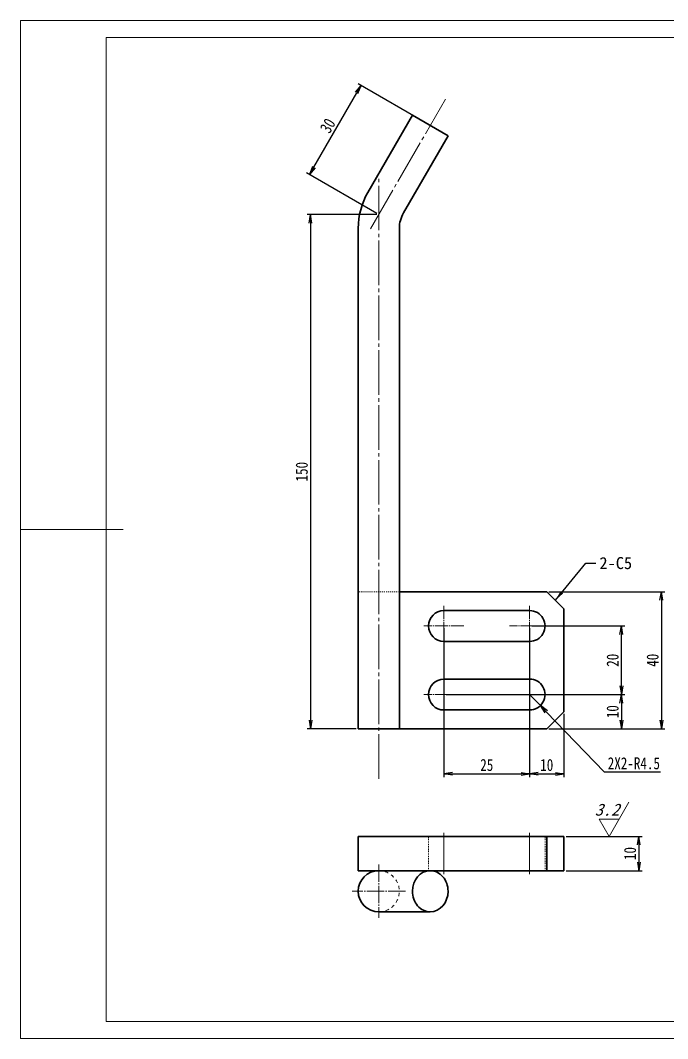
# Model space of a CAD drawing. Header units: millimetres. Extents: x -15766 to 80009, y -9701 to 15159.
# Drawn here: x -12905.6 to -12716.8, y 4666.5 to 4963.5 of the extents above; entities that cross this region are included whole.
import ezdxf
from ezdxf.enums import TextEntityAlignment as Align

# ---------------------------------------------------------------- set-up
doc = ezdxf.new("R2010")
doc.units = ezdxf.units.MM
doc.linetypes.add('CENTER-HOKUTO_1', pattern=[16, 13, -1, 1, -1])
doc.linetypes.add('HIDDEN-HOKUTO_1', pattern=[2, 1, -1])
doc.layers.get('DEFPOINTS').update_dxf_attribs({"lineweight": 18})
for name, color, linetype, lineweight in [('AM_7', 2, 'CENTER-HOKUTO_1', 18), ('AM_HID', 1, 'HIDDEN-HOKUTO_1', 18), ('AM_VIS', 7, 'Continuous', 18), ('CDRAFT0', 7, 'Continuous', 18), ('DIM', 253, 'Continuous', 20), ('title_frame', 7, 'Continuous', 18), ('word_dim', 9, 'Continuous', 18), ('粗实线层_1', 7, 'Continuous', 15)]:
    doc.layers.add(name, color=color, linetype=linetype, lineweight=lineweight)
doc.styles.add('DIM', font='', dxfattribs={"width": 0.8})
doc.styles.get('DIM').set_extended_font_data('NSimSun')
doc.dimstyles.new('1-1', dxfattribs={"dimtxt": 3.5, "dimasz": 3, "dimexe": 1, "dimexo": 0, "dimgap": 1, "dimtad": 1, "dimdsep": 46, "dimtxsty": 'DIM', "dimblk": '_CAXARROW', "dimcen": 0, "dimdle": 6, "dimclrd": 256, "dimclre": 256, "dimclrt": 3, "dimazin": 2, "dimtfac": 0.707107, "dimtmove": 0, "dimatfit": 3, "dimfxl": 0, "dimfrac": 2, "dimtolj": 1, "dimarcsym": 0})
doc.dimstyles.new('1-1$0', dxfattribs={"dimtxt": 3.5, "dimasz": 2.5, "dimexe": 1, "dimexo": 0.625, "dimgap": 0.8, "dimtad": 1, "dimdsep": 46, "dimtxsty": 'DIM', "dimblk": 'OPEN', "dimcen": 0, "dimdle": 5, "dimclrd": 256, "dimclre": 256, "dimclrt": 3, "dimazin": 3, "dimtfac": 0.5, "dimtmove": 0, "dimatfit": 3, "dimldrblk": 'OPEN', "dimfxl": 0, "dimtolj": 1, "dimarcsym": 0})
doc.dimstyles.new('1-1$4', dxfattribs={"dimtxt": 3.5, "dimasz": 2.5, "dimexe": 1, "dimexo": 0.625, "dimgap": 0.8, "dimtad": 1, "dimtih": 1, "dimtoh": 1, "dimzin": 12, "dimdsep": 46, "dimtxsty": 'DIM', "dimblk": 'OPEN', "dimcen": 0, "dimdle": 5, "dimclrd": 256, "dimclre": 256, "dimclrt": 3, "dimazin": 3, "dimtfac": 0.5, "dimtmove": 0, "dimatfit": 3, "dimldrblk": 'OPEN', "dimfxl": 0, "dimtolj": 1, "dimarcsym": 0})

# ---------------------------------------------------------------- blocks, each defined once
blk = doc.blocks.new('*X1435')
at = {"layer": 'CDRAFT0'}
for p, q in [((420, 297), (0, 297)), ((0, 297), (0, 0)), ((420, 0), (420, 297)), ((0, 0), (420, 0))]:
    blk.add_line(p, q, dxfattribs=at)
at = {"layer": '粗实线层_1'}
for p, q in [((210, 297), (210, 287)), ((415, 292), (25, 292)), ((25, 292), (25, 5)), ((415, 5), (415, 292)), ((0, 148.5), (30, 148.5)), ((420, 148.5), (410, 148.5)), ((210, 0), (210, 10)), ((25, 5), (415, 5))]:
    blk.add_line(p, q, dxfattribs=at)
blk = doc.blocks.new('_OPEN')
at = {"color": 0, "linetype": 'ByBlock', "lineweight": -2}
for p, q in [((-1, 0.166667), (0, 0)), ((-1, -0.166667), (0, 0)), ((0, 0), (-1, 0))]:
    blk.add_line(p, q, dxfattribs=at)
blk = doc.blocks.new('*D1490')
at = {"layer": 'DEFPOINTS', "color": 0, "transparency": 16777216}
for p in [(-12757.06, 4786.88), (-12747.06, 4761.88), (-12747.06, 4743.77)]:
    blk.add_point(p, dxfattribs=at)
at = {"layer": 'word_dim', "linetype": 'Continuous', "lineweight": -2, "transparency": 16777216}
for p, q in [((-12757.06, 4786.25), (-12757.06, 4742.77)), ((-12747.06, 4761.25), (-12747.06, 4742.77)), ((-12754.56, 4743.77), (-12749.56, 4743.77))]:
    blk.add_line(p, q, dxfattribs=at)
at = {"layer": 'word_dim', "lineweight": -2, "transparency": 16777216, "xscale": 2.5, "yscale": 2.5, "zscale": 2.5, "rotation": 180}
blk.add_blockref('_OPEN', (-12757.06, 4743.77), dxfattribs=at)
at = {"layer": 'word_dim', "lineweight": -2, "transparency": 16777216, "xscale": 2.5, "yscale": 2.5, "zscale": 2.5}
blk.add_blockref('_OPEN', (-12747.06, 4743.77), dxfattribs=at)
at = {"layer": 'word_dim', "color": 3, "transparency": 16777216, "insert": (-12752.06, 4746.32), "char_height": 3.5, "attachment_point": 5, "style": 'DIM'}
blk.add_mtext('\\A1;10', dxfattribs=at)
blk = doc.blocks.new('*D1491')
at = {"layer": 'DEFPOINTS', "color": 0, "transparency": 16777216}
for p in [(-12782.06, 4786.88), (-12757.06, 4786.88), (-12757.06, 4743.77)]:
    blk.add_point(p, dxfattribs=at)
at = {"layer": 'word_dim', "linetype": 'Continuous', "lineweight": -2, "transparency": 16777216}
for p, q in [((-12782.06, 4786.25), (-12782.06, 4742.77)), ((-12757.06, 4786.25), (-12757.06, 4742.77)), ((-12779.56, 4743.77), (-12759.56, 4743.77))]:
    blk.add_line(p, q, dxfattribs=at)
at = {"layer": 'word_dim', "lineweight": -2, "transparency": 16777216, "xscale": 2.5, "yscale": 2.5, "zscale": 2.5, "rotation": 180}
blk.add_blockref('_OPEN', (-12782.06, 4743.77), dxfattribs=at)
at = {"layer": 'word_dim', "lineweight": -2, "transparency": 16777216, "xscale": 2.5, "yscale": 2.5, "zscale": 2.5}
blk.add_blockref('_OPEN', (-12757.06, 4743.77), dxfattribs=at)
at = {"layer": 'word_dim', "color": 3, "transparency": 16777216, "insert": (-12769.56, 4746.32), "char_height": 3.5, "attachment_point": 5, "style": 'DIM'}
blk.add_mtext('\\A1;25', dxfattribs=at)
blk = doc.blocks.new('*D1492')
at = {"layer": 'DEFPOINTS', "color": 0, "transparency": 16777216}
for p in [(-12782.06, 4766.88), (-12752.06, 4756.88), (-12730.28, 4756.88)]:
    blk.add_point(p, dxfattribs=at)
at = {"layer": 'word_dim', "linetype": 'Continuous', "lineweight": -2, "transparency": 16777216}
for p, q in [((-12781.43, 4766.88), (-12729.28, 4766.88)), ((-12730.28, 4764.38), (-12730.28, 4759.38)), ((-12751.43, 4756.88), (-12729.28, 4756.88))]:
    blk.add_line(p, q, dxfattribs=at)
at = {"layer": 'word_dim', "lineweight": -2, "transparency": 16777216, "xscale": 2.5, "yscale": 2.5, "zscale": 2.5}
for p, rotation in [((-12730.28, 4766.88), 90), ((-12730.28, 4756.88), 270)]:
    blk.add_blockref('_OPEN', p, dxfattribs=dict(at, rotation=rotation))
at = {"layer": 'word_dim', "color": 3, "transparency": 16777216, "insert": (-12732.83, 4761.88), "char_height": 3.5, "attachment_point": 5, "rotation": 90, "style": 'DIM'}
blk.add_mtext('\\A1;10', dxfattribs=at)
blk = doc.blocks.new('*D1493')
at = {"layer": 'DEFPOINTS', "color": 0, "transparency": 16777216}
for p in [(-12757.06, 4786.88), (-12730.28, 4786.88), (-12757.06, 4766.88)]:
    blk.add_point(p, dxfattribs=at)
at = {"layer": 'word_dim', "linetype": 'Continuous', "lineweight": -2, "transparency": 16777216}
for p, q in [((-12756.43, 4786.88), (-12729.28, 4786.88)), ((-12730.28, 4769.38), (-12730.28, 4784.38)), ((-12756.43, 4766.88), (-12729.28, 4766.88))]:
    blk.add_line(p, q, dxfattribs=at)
at = {"layer": 'word_dim', "lineweight": -2, "transparency": 16777216, "xscale": 2.5, "yscale": 2.5, "zscale": 2.5}
for p, rotation in [((-12730.28, 4786.88), 90), ((-12730.28, 4766.88), 270)]:
    blk.add_blockref('_OPEN', p, dxfattribs=dict(at, rotation=rotation))
at = {"layer": 'word_dim', "color": 3, "transparency": 16777216, "insert": (-12732.83, 4776.88), "char_height": 3.5, "attachment_point": 5, "rotation": 90, "style": 'DIM'}
blk.add_mtext('\\A1;20', dxfattribs=at)
blk = doc.blocks.new('*D1494')
at = {"layer": 'DEFPOINTS', "color": 0, "transparency": 16777216}
for p in [(-12752.06, 4796.88), (-12752.06, 4756.88), (-12718.63, 4756.88)]:
    blk.add_point(p, dxfattribs=at)
at = {"layer": 'word_dim', "linetype": 'Continuous', "lineweight": -2, "transparency": 16777216}
for p, q in [((-12751.43, 4796.88), (-12717.63, 4796.88)), ((-12718.63, 4794.38), (-12718.63, 4759.38)), ((-12751.43, 4756.88), (-12717.63, 4756.88))]:
    blk.add_line(p, q, dxfattribs=at)
at = {"layer": 'word_dim', "lineweight": -2, "transparency": 16777216, "xscale": 2.5, "yscale": 2.5, "zscale": 2.5}
for p, rotation in [((-12718.63, 4796.88), 90), ((-12718.63, 4756.88), 270)]:
    blk.add_blockref('_OPEN', p, dxfattribs=dict(at, rotation=rotation))
at = {"layer": 'word_dim', "color": 3, "transparency": 16777216, "insert": (-12721.18, 4776.88), "char_height": 3.5, "attachment_point": 5, "rotation": 90, "style": 'DIM'}
blk.add_mtext('\\A1;40', dxfattribs=at)
blk = doc.blocks.new('*D1495')
at = {"layer": 'DEFPOINTS', "color": 0, "transparency": 16777216}
for p in [(-12757.06, 4766.88), (-12753.93, 4763.64)]:
    blk.add_point(p, dxfattribs=at)
at = {"layer": 'word_dim', "linetype": 'Continuous', "lineweight": -2, "transparency": 16777216}
for p, q in [((-12757.06, 4766.88), (-12753.93, 4763.64)), ((-12735.19, 4744.26), (-12752.19, 4761.85)), ((-12718.91, 4744.26), (-12735.19, 4744.26))]:
    blk.add_line(p, q, dxfattribs=at)
at = {"layer": 'word_dim', "lineweight": -2, "transparency": 16777216, "xscale": 2.5, "yscale": 2.5, "zscale": 2.5, "rotation": 134.0331963026012}
blk.add_blockref('_OPEN', (-12753.93, 4763.64), dxfattribs=at)
at = {"layer": 'word_dim', "color": 3, "transparency": 16777216, "insert": (-12726.65, 4746.81), "char_height": 3.5, "attachment_point": 5, "style": 'DIM'}
blk.add_mtext('\\A1;2X2-R4.5', dxfattribs=at)
blk = doc.blocks.new('_CAXARROW')
blk.add_hatch(color=0).paths.add_polyline_path([(0, 0), (-1, 0.125), (-1, -0.125)], flags=0)
blk = doc.blocks.new('*D1496')
at = {"layer": 'DEFPOINTS', "color": 0, "transparency": 16777216}
for p in [(-12747.06, 4725.51), (-12747.06, 4715.51), (-12725.2, 4715.51)]:
    blk.add_point(p, dxfattribs=at)
at = {"layer": 'word_dim', "linetype": 'Continuous', "lineweight": -2, "transparency": 16777216}
for p, q in [((-12746.43, 4725.51), (-12724.2, 4725.51)), ((-12725.2, 4723.01), (-12725.2, 4718.01)), ((-12746.43, 4715.51), (-12724.2, 4715.51))]:
    blk.add_line(p, q, dxfattribs=at)
at = {"layer": 'word_dim', "lineweight": -2, "transparency": 16777216, "xscale": 2.5, "yscale": 2.5, "zscale": 2.5}
for p, rotation in [((-12725.2, 4725.51), 90), ((-12725.2, 4715.51), 270)]:
    blk.add_blockref('_OPEN', p, dxfattribs=dict(at, rotation=rotation))
at = {"layer": 'word_dim', "color": 3, "transparency": 16777216, "insert": (-12727.75, 4720.51), "char_height": 3.5, "attachment_point": 5, "rotation": 90, "style": 'DIM'}
blk.add_mtext('\\A1;10', dxfattribs=at)
blk = doc.blocks.new('FINISHER_TR')
at = {"layer": 'DIM'}
for p, q in [((0, 0), (5.77, 10)), ((2.89, 5), (-2.89, 5)), ((-2.89, 5), (0, 0))]:
    blk.add_line(p, q, dxfattribs=at)
at = {"layer": 'DIM', "color": 2, "style": 'DIM', "oblique": 20}
blk.add_attdef('0.0', text='', height=3.5, dxfattribs=at).set_placement((2.89, 5), align=Align.BOTTOM_RIGHT)
blk = doc.blocks.new('*D1497')
at = {"layer": 'DEFPOINTS', "color": 0, "transparency": 16777216}
for p in [(-12806.25, 4944.52), (-12786.06, 4932.86), (-12801.06, 4906.88)]:
    blk.add_point(p, dxfattribs=at)
at = {"layer": 'word_dim', "linetype": 'Continuous', "lineweight": -2, "transparency": 16777216}
for p, q in [((-12820, 4920.7), (-12807.5, 4942.35)), ((-12786.6, 4933.17), (-12807.12, 4945.02)), ((-12801.6, 4907.19), (-12822.12, 4919.04))]:
    blk.add_line(p, q, dxfattribs=at)
at = {"layer": 'word_dim', "lineweight": -2, "transparency": 16777216, "xscale": 2.5, "yscale": 2.5, "zscale": 2.5}
for p, rotation in [((-12806.25, 4944.52), 59.99975452467184), ((-12821.25, 4918.54), 239.9997545246719)]:
    blk.add_blockref('_OPEN', p, dxfattribs=dict(at, rotation=rotation))
at = {"layer": 'word_dim', "color": 3, "transparency": 16777216, "insert": (-12815.96, 4932.8), "char_height": 3.5, "attachment_point": 5, "rotation": 59.9998, "style": 'DIM'}
blk.add_mtext('\\A1;30', dxfattribs=at)
blk = doc.blocks.new('*D1498')
at = {"layer": 'DEFPOINTS', "color": 0, "transparency": 16777216}
for p in [(-12801.06, 4906.88), (-12820.98, 4756.88), (-12807.06, 4756.88)]:
    blk.add_point(p, dxfattribs=at)
at = {"layer": 'word_dim', "linetype": 'Continuous', "lineweight": -2, "transparency": 16777216}
for p, q in [((-12801.68, 4906.88), (-12821.98, 4906.88)), ((-12820.98, 4904.38), (-12820.98, 4759.38)), ((-12807.68, 4756.88), (-12821.98, 4756.88))]:
    blk.add_line(p, q, dxfattribs=at)
at = {"layer": 'word_dim', "lineweight": -2, "transparency": 16777216, "xscale": 2.5, "yscale": 2.5, "zscale": 2.5}
for p, rotation in [((-12820.98, 4906.88), 90), ((-12820.98, 4756.88), 270)]:
    blk.add_blockref('_OPEN', p, dxfattribs=dict(at, rotation=rotation))
at = {"layer": 'word_dim', "color": 3, "transparency": 16777216, "insert": (-12823.53, 4831.88), "char_height": 3.5, "attachment_point": 5, "rotation": 90, "style": 'DIM'}
blk.add_mtext('\\A1;150', dxfattribs=at)

msp = doc.modelspace()

# ---------------------------------------------------------------- linework, layer by layer
at = {"layer": 'AM_7'}
for p, q in [((-12803.46434, 4902.7097), (-12781.64061, 4940.50969)), ((-12801.05711, 4742.28084), (-12801.05711, 4917.45775))]:
    msp.add_line(p, q, dxfattribs=at)
at = {"layer": 'AM_7', "ltscale": 0.2925}
for p, q in [((-12782.05711, 4792.72893), (-12782.05711, 4781.02892)), ((-12757.05711, 4792.72893), (-12757.05711, 4781.02892)), ((-12782.05711, 4772.72893), (-12782.05711, 4761.02892)), ((-12757.05711, 4772.72893), (-12757.05711, 4761.02892))]:
    msp.add_line(p, q, dxfattribs=at)
at = {"layer": 'AM_7', "ltscale": 0.292505}
for p, q in [((-12776.20701, 4786.87892), (-12787.90721, 4786.87892)), ((-12751.20701, 4786.87892), (-12762.90721, 4786.87892)), ((-12776.20701, 4766.87892), (-12787.90721, 4766.87892)), ((-12751.20701, 4766.87892), (-12762.90721, 4766.87892))]:
    msp.add_line(p, q, dxfattribs=at)
at = {"layer": 'AM_7', "ltscale": 0.3}
for p, q in [((-12782.05711, 4714.50616), (-12782.05711, 4726.50616)), ((-12757.05711, 4714.50616), (-12757.05711, 4726.50616))]:
    msp.add_line(p, q, dxfattribs=at)
at = {"layer": 'AM_7', "ltscale": 0.39}
msp.add_line((-12801.05711, 4717.30617), (-12801.05711, 4701.70616), dxfattribs=at)
at = {"layer": 'AM_7', "ltscale": 0.38999}
msp.add_line((-12793.2573, 4709.50616), (-12808.85691, 4709.50616), dxfattribs=at)
at = {"layer": 'AM_HID', "ltscale": 0.3}
for p, q in [((-12795.05711, 4796.87892), (-12807.05711, 4796.87892)), ((-12807.05711, 4756.87892), (-12795.05711, 4756.87892))]:
    msp.add_line(p, q, dxfattribs=at)
at = {"layer": 'AM_HID', "ltscale": 0.25}
for p, q in [((-12786.55711, 4715.50616), (-12786.55711, 4725.50616)), ((-12786.55711, 4715.50616), (-12786.55711, 4725.50616)), ((-12782.05711, 4725.50616), (-12782.05711, 4715.50616)), ((-12782.05711, 4715.50616), (-12782.05711, 4725.50616)), ((-12782.05711, 4715.50616), (-12782.05711, 4725.50616)), ((-12782.05711, 4715.50616), (-12782.05711, 4725.50616)), ((-12757.05711, 4725.50616), (-12757.05711, 4715.50616)), ((-12757.05711, 4715.50616), (-12757.05711, 4725.50616)), ((-12757.05711, 4715.50616), (-12757.05711, 4725.50616)), ((-12757.05711, 4715.50616), (-12757.05711, 4725.50616)), ((-12752.55711, 4715.50616), (-12752.55711, 4725.50616)), ((-12752.55711, 4715.50616), (-12752.55711, 4725.50616)), ((-12752.05711, 4725.50616), (-12752.05711, 4715.50616))]:
    msp.add_line(p, q, dxfattribs=at)
at = {"layer": 'AM_HID'}
msp.add_arc((-12801.05711, 4709.50616), 6, 269.9999975, 90.0000025, dxfattribs=at)
at = {"layer": 'AM_VIS', "lineweight": 35}
for p, q in [((-12804.24363, 4913.35966), (-12791.2534, 4935.85966)), ((-12793.85154, 4907.35966), (-12780.86082, 4929.85966)), ((-12807.05711, 4756.87892), (-12807.05711, 4902.85966)), ((-12795.05711, 4756.87892), (-12795.05711, 4902.85966)), ((-12807.05711, 4756.87892), (-12807.05711, 4796.87892)), ((-12752.05711, 4796.87892), (-12795.05711, 4796.87892)), ((-12757.05711, 4791.37892), (-12782.05711, 4791.37892)), ((-12747.05711, 4791.87892), (-12747.05711, 4761.87892)), ((-12782.05711, 4782.37892), (-12757.05711, 4782.37892)), ((-12757.05711, 4771.37892), (-12782.05711, 4771.37892)), ((-12782.05711, 4762.37892), (-12757.05711, 4762.37892)), ((-12795.05711, 4756.87892), (-12752.05711, 4756.87892)), ((-12752.05711, 4725.50616), (-12807.05711, 4725.50616)), ((-12752.05711, 4715.50616), (-12807.05711, 4715.50616))]:
    msp.add_line(p, q, dxfattribs=at)
at = {"layer": 'AM_VIS', "lineweight": 35, "ltscale": 0.300006}
msp.add_line((-12791.2534, 4935.85966), (-12780.86082, 4929.85966), dxfattribs=at)
at = {"layer": 'AM_VIS', "lineweight": 35, "ltscale": 0.176777}
for p, q in [((-12747.05711, 4791.87892), (-12752.05711, 4796.87892)), ((-12747.05711, 4761.87892), (-12752.05711, 4756.87892))]:
    msp.add_line(p, q, dxfattribs=at)
at = {"layer": 'AM_VIS', "lineweight": 35, "ltscale": 0.3}
msp.add_line((-12795.05711, 4756.87892), (-12807.05711, 4756.87892), dxfattribs=at)
at = {"layer": 'AM_VIS', "lineweight": 35, "ltscale": 0.25}
for p, q in [((-12807.05711, 4725.50616), (-12807.05711, 4715.50616)), ((-12752.05711, 4725.50616), (-12752.05711, 4715.50616)), ((-12747.05711, 4725.50616), (-12747.05711, 4715.50616))]:
    msp.add_line(p, q, dxfattribs=at)
at = {"layer": 'AM_VIS', "lineweight": 35, "ltscale": 0.125}
for p, q in [((-12747.05711, 4725.50616), (-12752.05711, 4725.50616)), ((-12747.05711, 4715.50616), (-12752.05711, 4715.50616))]:
    msp.add_line(p, q, dxfattribs=at)
at = {"layer": 'AM_VIS', "lineweight": 35, "ltscale": 0.050244}
for p, q in [((-12801.05711, 4715.50616), (-12799.04734, 4715.50616)), ((-12801.05711, 4703.50616), (-12799.04734, 4703.50616))]:
    msp.add_line(p, q, dxfattribs=at)
at = {"layer": 'AM_VIS', "lineweight": 35, "ltscale": 0.324756}
for p, q in [((-12799.04734, 4715.50616), (-12786.05711, 4715.50616)), ((-12799.04734, 4703.50616), (-12786.05711, 4703.50616))]:
    msp.add_line(p, q, dxfattribs=at)
at = {"layer": 'AM_VIS', "lineweight": 35}
for centre, radius, start, end in [((-12786.05711, 4902.85966), 21, 149.9999973, 180.000005), ((-12786.05711, 4902.85966), 9, 149.9999973, 180.000005), ((-12782.05711, 4786.87892), 4.5, 90.0000025, 269.9999975), ((-12757.05711, 4786.87892), 4.5, 269.9999975, 90.0000025), ((-12782.05711, 4766.87892), 4.5, 90.0000025, 269.9999975), ((-12757.05711, 4766.87892), 4.5, 269.9999975, 90.0000025), ((-12801.05711, 4709.50616), 6, 90.0000025, 269.9999975)]:
    msp.add_arc(centre, radius, start, end, dxfattribs=at)
for major_axis, start_param, end_param in [((0, -6), 3.141592654, 4.71238898), ((0, -6), 1.570796327, 3.141592654), ((0, 6), 1.570796327, 3.141592654), ((0, 6), 3.141592654, 4.71238898)]:
    msp.add_ellipse((-12786.05711, 4709.50616), major_axis=major_axis, ratio=0.866025404, start_param=start_param, end_param=end_param, dxfattribs=at)

# ---------------------------------------------------------------- block references
at = {"layer": 'title_frame'}
msp.add_blockref('*X1435', (-12905.62722, 4666.51982), dxfattribs=at)
at = {"layer": 'word_dim', "color": 3, "true_color": 0x00ff00}
msp.add_blockref('FINISHER_TR', (-12733.84447, 4725.50616), dxfattribs=at).add_auto_attribs({'0.0': '3.2'})

# ---------------------------------------------------------------- texts
at = {"layer": 'word_dim', "color": 3, "insert": (-12736.69866, 4806.97825), "char_height": 3.5, "attachment_point": 1}
msp.add_mtext('2-C5', dxfattribs=at)

# ---------------------------------------------------------------- dimensions: what is measured, and where the dimension line sits
at = {"layer": 'word_dim', "color": 3, "true_color": 0x00ff00}
dim = msp.add_aligned_dim(p1=(-12801.05711, 4906.87916), p2=(-12786.05711, 4932.85966), distance=23.31771, dimstyle='1-1$0', dxfattribs=at)
dim.commit()
dim.dimension.update_dxf_attribs({"geometry": '*D1497', "text_midpoint": (-12815.95915, 4932.80336)})
for base, p1, p2, picture, middle in [((-12820.98042, 4756.87892), (-12801.05711, 4906.87916), (-12807.05711, 4756.87892), '*D1498', (-12823.53042, 4831.87904)), ((-12718.62559, 4756.87892), (-12752.05711, 4796.87892), (-12752.05711, 4756.87892), '*D1494', (-12721.17559, 4776.87892)), ((-12730.27632, 4786.87892), (-12757.05711, 4766.87892), (-12757.05711, 4786.87892), '*D1493', (-12732.82632, 4776.87892)), ((-12730.27632, 4756.87892), (-12782.05711, 4766.87892), (-12752.05711, 4756.87892), '*D1492', (-12732.82632, 4761.87892)), ((-12725.19672, 4715.50616), (-12747.05711, 4725.50616), (-12747.05711, 4715.50616), '*D1496', (-12727.74672, 4720.50616))]:
    dim = msp.add_linear_dim(base=base, p1=p1, p2=p2, angle=90, dimstyle='1-1$0', dxfattribs=at)
    dim.commit()
    dim.dimension.update_dxf_attribs({"geometry": picture, "text_midpoint": middle})
for base, p1, p2, picture, middle in [((-12757.05711, 4743.76573), (-12782.05711, 4786.87892), (-12757.05711, 4786.87892), '*D1491', (-12769.55711, 4746.31573)), ((-12747.05711, 4743.76573), (-12757.05711, 4786.87892), (-12747.05711, 4761.87892), '*D1490', (-12752.05711, 4746.31573))]:
    dim = msp.add_linear_dim(base=base, p1=p1, p2=p2, dimstyle='1-1$0', dxfattribs=at)
    dim.commit()
    dim.dimension.update_dxf_attribs({"geometry": picture, "text_midpoint": middle})
dim = msp.add_radius_dim(center=(-12757.05711, 4766.87892), mpoint=(-12753.92927, 4763.6437), text='2X2-<>', dimstyle='1-1$4', dxfattribs=at)
dim.commit()
dim.dimension.update_dxf_attribs({"geometry": '*D1495', "text_midpoint": (-12726.64779, 4744.25767), "dimtype": 164})

# ---------------------------------------------------------------- leaders
at = {"layer": 'word_dim', "color": 3, "true_color": 0x00ff00, "annotation_type": 0, "has_hookline": 1, "hookline_direction": 0, "text_width": 12.83333}
msp.add_leader([(-12749.55711, 4794.37892), (-12740.69866, 4805.22825), (-12737.69866, 4805.22825)], dimstyle='1-1', override={"dimgap": 1, "dimtad": 0}, dxfattribs=at)

doc.saveas('drawing.dxf')
